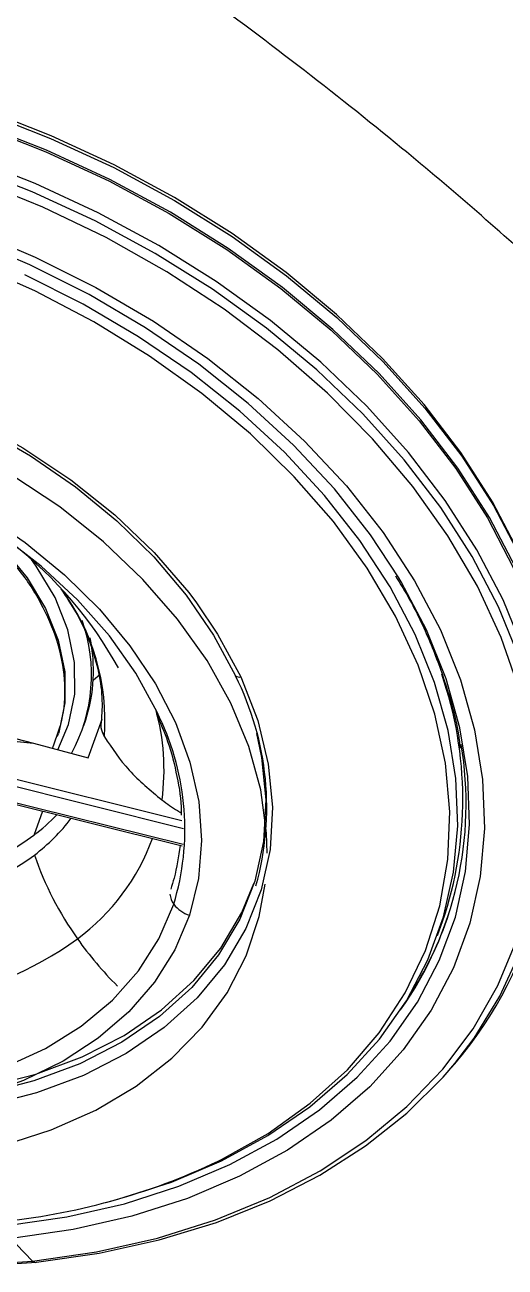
# Model space of a CAD drawing. Extents: x 400 to 501, y 484 to 634.
# Drawn here: x 430.755 to 431.846, y 579.776 to 582.597 of the extents above; entities that cross this region are included whole.
import ezdxf

# ---------------------------------------------------------------- set-up
doc = ezdxf.new("R2010")
doc.units = 0
doc.header["$MEASUREMENT"] = 0
doc.layers.add('DIM', color=3, linetype='Continuous')
doc.layers.add('GEOMETRY', color=3, linetype='Continuous', lineweight=25)

# ---------------------------------------------------------------- blocks, each defined once
blk = doc.blocks.new('2026 GRANDEE')
at = {"layer": 'GEOMETRY'}
for p, q in [((-19.5145, -15.7312), (-19.4985, -15.7179)), ((-20.016, -15.7816), (-19.6498, -15.8744)), ((-19.5357, -15.8346), (-19.5314, -15.8217)), ((-19.5261, -15.9078), (-19.4945, -15.8197)), ((-20.0034, -15.8381), (-19.6498, -15.8744)), ((-20.0611, -15.8637), (-19.3132, -16.0501)), ((-19.6498, -15.8744), (-19.5261, -15.9078)), ((-19.5953, -15.8582), (-19.5935, -15.8528)), ((-20.065, -15.8795), (-19.3092, -16.0678)), ((-20.0728, -15.9183), (-19.3123, -16.1078)), ((-19.3104, -16.1048), (-20.0723, -15.915)), ((-19.6295, -16.0288), (-19.6496, -16.0837)), ((-18.7324, -16.3114), (-18.7209, -16.279))]:
    blk.add_line(p, q, dxfattribs=at)
at = {"layer": 'GEOMETRY', "flags": 128}
for points in [[(-20.8276, -14.3064), (-20.6798, -14.296), (-20.5285, -14.2957), (-20.3748, -14.3055), (-20.2198, -14.3254), (-20.0649, -14.3552), (-19.911, -14.3947), (-19.7595, -14.4435), (-19.6114, -14.5014), (-19.468, -14.5678), (-19.3302, -14.6423), (-19.1991, -14.7242), (-19.0758, -14.8131), (-18.9611, -14.9081), (-18.856, -15.0086), (-18.7612, -15.1138), (-18.6775, -15.2229), (-18.6054, -15.3351), (-18.5457, -15.4495)], [(-18.4406, -15.9578), (-18.4391, -15.9014), (-18.4463, -15.7873), (-18.467, -15.6718), (-18.5009, -15.556), (-18.5478, -15.4406), (-18.6074, -15.3265), (-18.6792, -15.2147), (-18.7626, -15.1059), (-18.8571, -15.0011), (-18.9619, -14.9009), (-19.0762, -14.8061), (-19.1992, -14.7176), (-19.3298, -14.6359), (-19.4672, -14.5616), (-19.6102, -14.4954), (-19.7578, -14.4377), (-19.9088, -14.3891), (-20.0622, -14.3497), (-20.2167, -14.32), (-20.3711, -14.3002), (-20.5244, -14.2904), (-20.6752, -14.2907), (-20.8225, -14.3011)], [(-18.5546, -15.4764), (-18.6143, -15.362), (-18.6864, -15.2498), (-18.7701, -15.1407), (-18.8649, -15.0355), (-18.97, -14.935), (-19.0847, -14.84), (-19.208, -14.7511), (-19.339, -14.6692), (-19.4768, -14.5947), (-19.6203, -14.5283), (-19.7684, -14.4704), (-19.9199, -14.4216), (-20.0737, -14.3821), (-20.2287, -14.3523), (-20.3837, -14.3324), (-20.5374, -14.3226), (-20.6887, -14.3229), (-20.8365, -14.3333)], [(-18.4923, -15.8291), (-18.5026, -15.7806), (-18.5365, -15.6647), (-18.5834, -15.5493), (-18.643, -15.4352), (-18.7148, -15.3234), (-18.7983, -15.2146), (-18.8928, -15.1097), (-18.9976, -15.0095), (-19.1119, -14.9147), (-19.2349, -14.8262), (-19.3656, -14.7444), (-19.5029, -14.6702), (-19.646, -14.604), (-19.7936, -14.5463), (-19.9447, -14.4976), (-20.0981, -14.4582), (-20.2526, -14.4285), (-20.407, -14.4087), (-20.5603, -14.3989), (-20.7112, -14.3992), (-20.8585, -14.4096)], [(-18.6932, -16.6014), (-18.6491, -16.5438), (-18.5906, -16.449), (-18.5447, -16.3489)], [(-18.5474, -15.6796), (-18.5941, -15.5646), (-18.6535, -15.451), (-18.7251, -15.3395), (-18.8083, -15.2311), (-18.9024, -15.1266), (-19.0069, -15.0267), (-19.1208, -14.9323), (-19.2433, -14.844), (-19.3735, -14.7626), (-19.5104, -14.6886), (-19.653, -14.6226), (-19.8001, -14.5651), (-19.9506, -14.5166), (-20.1034, -14.4774), (-20.2574, -14.4478), (-20.4113, -14.4281), (-20.5641, -14.4183), (-20.7144, -14.4186), (-20.8612, -14.4289)], [(-21.8692, -15.9833), (-21.8021, -16.098), (-21.7225, -16.2099), (-21.6311, -16.3182), (-21.5286, -16.4218), (-21.4159, -16.5201), (-21.2939, -16.6121), (-21.1634, -16.6973), (-21.0257, -16.7748), (-20.8818, -16.844), (-20.7328, -16.9045), (-20.58, -16.9557), (-20.4246, -16.9971), (-20.2678, -17.0286), (-20.1109, -17.0497), (-19.9552, -17.0604), (-19.8019, -17.0605), (-19.6522, -17.0501)], [(-18.8204, -15.4994), (-18.885, -15.4012), (-18.9666, -15.2974), (-19.0593, -15.1977), (-19.1623, -15.103), (-19.2747, -15.014), (-19.3955, -14.9315), (-19.5237, -14.8562), (-19.6583, -14.7888), (-19.798, -14.7298), (-19.9417, -14.6798), (-20.0882, -14.6392), (-20.2361, -14.6082), (-20.3843, -14.5872), (-20.5315, -14.5764), (-20.6764, -14.5758), (-20.8178, -14.5855)], [(-19.4855, -16.9169), (-19.4586, -16.9098), (-19.3367, -16.8708), (-19.2228, -16.8225), (-19.1177, -16.7654), (-19.0225, -16.7), (-18.9379, -16.6267), (-18.8646, -16.5462), (-18.8033, -16.4593), (-18.7545, -16.3666), (-18.7186, -16.2689), (-18.6959, -16.1671), (-18.6866, -16.062), (-18.6908, -15.9546), (-18.7084, -15.8457), (-18.7393, -15.7364), (-18.7832, -15.6274), (-18.8399, -15.5198), (-18.9086, -15.4144), (-18.989, -15.3122), (-19.0803, -15.214), (-19.1817, -15.1207), (-19.2923, -15.0331), (-19.4113, -14.9519), (-19.5376, -14.8778), (-19.67, -14.8114)], [(-20.8062, -14.9917), (-20.7443, -14.9807), (-20.626, -14.9681), (-20.5036, -14.9658), (-20.3787, -14.9736), (-20.2527, -14.9916), (-20.127, -15.0195), (-20.0032, -15.057), (-19.8827, -15.1036), (-19.7669, -15.1589), (-19.6571, -15.2221), (-19.5547, -15.2926), (-19.4609, -15.3694), (-19.3767, -15.4517), (-19.3032, -15.5386), (-19.2411, -15.6289), (-19.1913, -15.7218)], [(-20.647, -14.9626), (-20.5654, -14.9589), (-20.4355, -14.9624), (-20.3037, -14.9769), (-20.1716, -15.0022), (-20.041, -15.0382), (-19.9135, -15.0842), (-19.7907, -15.1398), (-19.6741, -15.2042), (-19.5651, -15.2766), (-19.4653, -15.3561), (-19.3757, -15.4417), (-19.2976, -15.5324), (-19.2799, -15.5558)], [(-19.1197, -16.1242), (-19.1209, -16.0785), (-19.1339, -15.9805), (-19.1609, -15.8817), (-19.2018, -15.7834), (-19.2559, -15.6868), (-19.3228, -15.5928), (-19.4015, -15.5027), (-19.4912, -15.4175), (-19.5907, -15.3382), (-19.6991, -15.2657), (-19.8149, -15.2009), (-19.9368, -15.1446), (-20.0635, -15.0973)], [(-19.7666, -15.3523), (-19.669, -15.419), (-19.5799, -15.492), (-19.5002, -15.5704), (-19.4311, -15.6532), (-19.3734, -15.7394), (-19.3278, -15.8278), (-19.2949, -15.9174), (-19.275, -16.0071), (-19.2686, -16.0956), (-19.2755, -16.182), (-19.2958, -16.265)], [(-19.364, -15.8158), (-19.3695, -15.8037), (-19.4175, -15.7158), (-19.4779, -15.6306), (-19.5499, -15.5491), (-19.6324, -15.4725), (-19.7244, -15.4018), (-19.8246, -15.3379), (-19.9318, -15.2818), (-20.0443, -15.2341), (-20.1607, -15.1956), (-20.2795, -15.1667), (-20.399, -15.1478), (-20.5176, -15.1392), (-20.6337, -15.1411), (-20.7457, -15.1533), (-20.8521, -15.1757), (-20.9516, -15.208), (-21.0248, -15.2406)], [(-22.0186, -15.4502), (-22.0186, -15.4576), (-22.0114, -15.5714), (-21.9908, -15.6864), (-21.9571, -15.8019), (-21.9103, -15.9169), (-21.8509, -16.0306), (-21.7793, -16.142), (-21.6962, -16.2504), (-21.602, -16.3549), (-21.4976, -16.4548), (-21.3836, -16.5492), (-21.2611, -16.6375), (-21.1309, -16.7189), (-20.994, -16.7929), (-20.8515, -16.8589), (-20.7044, -16.9164), (-20.5538, -16.9649), (-20.401, -17.0041), (-20.247, -17.0337), (-20.0931, -17.0535), (-19.9404, -17.0632), (-19.79, -17.0629), (-19.6432, -17.0526)], [(-19.7165, -15.4352), (-19.6649, -15.4988), (-19.6228, -15.5689), (-19.594, -15.6407), (-19.5792, -15.7126), (-19.5788, -15.7831), (-19.5927, -15.8504), (-19.5935, -15.8528)], [(-19.595, -15.8892), (-19.5704, -15.8321), (-19.5562, -15.7632), (-19.5567, -15.6911), (-19.5718, -15.6175), (-19.6012, -15.544), (-19.6443, -15.4723), (-19.6549, -15.4578)], [(-19.7109, -16.9697), (-19.5743, -16.9498), (-19.4435, -16.92), (-19.3197, -16.8804), (-19.204, -16.8313), (-19.0974, -16.7733), (-19.0007, -16.7069), (-18.9147, -16.6324), (-18.8403, -16.5507), (-18.7781, -16.4624), (-18.7285, -16.3682), (-18.692, -16.2691), (-18.6689, -16.1657), (-18.6595, -16.059), (-18.6637, -15.9499), (-18.6816, -15.8393), (-18.713, -15.7282), (-18.7577, -15.6175), (-18.8152, -15.5082), (-18.8204, -15.4994)], [(-19.2799, -15.5558), (-19.2319, -15.6269), (-19.1795, -15.7241)], [(-19.7141, -16.6092), (-19.6231, -16.5674), (-19.5416, -16.5167), (-19.4709, -16.4578), (-19.4118, -16.3914), (-19.3651, -16.3185), (-19.3316, -16.2401)], [(-19.1795, -15.7241), (-19.1409, -15.8229), (-19.1168, -15.9218), (-19.1074, -16.0198), (-19.1127, -16.1155), (-19.1329, -16.2077), (-19.1675, -16.2954), (-19.2162, -16.3773), (-19.2783, -16.4525), (-19.3531, -16.5201), (-19.4396, -16.5791), (-19.5367, -16.6288), (-19.6433, -16.6686), (-19.758, -16.6981), (-19.8793, -16.7167)], [(-19.1435, -15.8528), (-19.132, -15.907), (-19.1227, -16.0033), (-19.128, -16.0974), (-19.1478, -16.1881), (-19.1818, -16.2743), (-19.2297, -16.3549), (-19.2908, -16.4288), (-19.3643, -16.4952), (-19.4494, -16.5532), (-19.5449, -16.6021), (-19.6497, -16.6413), (-19.7624, -16.6702), (-19.8816, -16.6886)], [(-20.61, -16.7436), (-20.4802, -16.7812), (-20.3487, -16.8087), (-20.2171, -16.8259), (-20.0868, -16.8324), (-19.9595, -16.8282), (-19.8366, -16.8133), (-19.7196, -16.788), (-19.6098, -16.7526), (-19.5085, -16.7073), (-19.4169, -16.6529), (-19.3362, -16.5898), (-19.2671, -16.5189), (-19.2106, -16.441), (-19.1673, -16.357), (-19.1377, -16.2679), (-19.1243, -16.1945)], [(-19.8766, -16.6732), (-19.7573, -16.6549), (-19.6446, -16.6259), (-19.5398, -16.5868), (-19.4443, -16.5379), (-19.3592, -16.4799), (-19.2857, -16.4135), (-19.2246, -16.3395), (-19.1767, -16.259), (-19.1494, -16.1933)], [(-19.2958, -16.265), (-19.3292, -16.3437), (-19.3753, -16.4171), (-19.4335, -16.4843), (-19.503, -16.5444), (-19.583, -16.5966), (-19.6725, -16.6403), (-19.7703, -16.6749), (-19.8753, -16.7001), (-19.9861, -16.7155), (-20.1012, -16.7209), (-20.2194, -16.7162), (-20.339, -16.7015), (-20.4586, -16.677), (-20.5766, -16.6429), (-20.6917, -16.5998), (-20.8022, -16.5481), (-20.9069, -16.4886), (-21.0045, -16.4219), (-21.0936, -16.3489), (-21.1733, -16.2705), (-21.194, -16.2474)], [(-19.6432, -17.0526), (-19.501, -17.0322), (-19.3645, -17.0021), (-19.2348, -16.9623), (-19.1128, -16.9132), (-18.9995, -16.8552), (-18.8957, -16.7888), (-18.8023, -16.7143), (-18.7199, -16.6324), (-18.6932, -16.6014)]]:
    blk.add_lwpolyline(points, dxfattribs=at)
at = {"layer": 'GEOMETRY', "color": 4, "flags": 128}
for points in [[(-20.8347, -14.3373), (-20.6873, -14.3269), (-20.5364, -14.3266), (-20.3832, -14.3364), (-20.2287, -14.3562), (-20.0742, -14.3859), (-19.9208, -14.4253), (-19.7697, -14.474), (-19.6221, -14.5317), (-19.4791, -14.5979), (-19.3417, -14.6721), (-19.211, -14.7539), (-19.0881, -14.8424), (-18.9737, -14.9372), (-18.8689, -15.0374), (-18.7744, -15.1423), (-18.691, -15.2511), (-18.6192, -15.3629), (-18.5596, -15.477)], [(-19.6522, -17.0501), (-19.5074, -17.0292), (-19.3687, -16.9981), (-19.237, -16.9569), (-19.1136, -16.9059), (-18.9994, -16.8457), (-18.8952, -16.7767), (-18.8021, -16.6994), (-18.7206, -16.6144), (-18.6515, -16.5226), (-18.5953, -16.4244), (-18.5524, -16.3209)], [(-18.547, -15.7522), (-18.5877, -15.6347), (-18.6418, -15.5181), (-18.7089, -15.4034), (-18.7885, -15.2914), (-18.8799, -15.1832), (-18.9823, -15.0795), (-19.0951, -14.9813), (-19.2171, -14.8892), (-19.3475, -14.8041), (-19.4853, -14.7266), (-19.6292, -14.6573), (-19.7782, -14.5969), (-19.931, -14.5457), (-20.0864, -14.5042), (-20.2432, -14.4728), (-20.4001, -14.4517), (-20.5558, -14.441), (-20.7091, -14.4409), (-20.8588, -14.4513)], [(-19.789, -14.7105), (-19.6463, -14.7708), (-19.5088, -14.8396), (-19.3778, -14.9165), (-19.2543, -15.0008), (-19.1395, -15.0917), (-19.0343, -15.1886), (-18.9396, -15.2904), (-18.8562, -15.3965), (-18.7848, -15.5058), (-18.726, -15.6175), (-18.6804, -15.7306), (-18.6484, -15.8441), (-18.6301, -15.957), (-18.6257, -16.0685), (-18.6354, -16.1775), (-18.659, -16.2832), (-18.6962, -16.3845), (-18.7469, -16.4807), (-18.8105, -16.5709), (-18.8865, -16.6544), (-18.9743, -16.7305), (-19.0731, -16.7984), (-19.1821, -16.8577), (-19.3003, -16.9078), (-19.4268, -16.9482), (-19.5604, -16.9787), (-19.7001, -16.999)], [(-19.2309, -16.8237), (-19.2229, -16.8198), (-19.117, -16.7603), (-19.0215, -16.692), (-18.9373, -16.6157), (-18.8652, -16.5319), (-18.8058, -16.4415), (-18.7597, -16.3453), (-18.7273, -16.2441), (-18.7088, -16.1389), (-18.7045, -16.0306), (-18.7144, -15.9201), (-18.7384, -15.8086), (-18.7763, -15.697), (-18.8277, -15.5862), (-18.8922, -15.4774), (-18.9691, -15.3715), (-19.0579, -15.2695), (-19.1576, -15.1722), (-19.2675, -15.0806), (-19.3864, -14.9955), (-19.5133, -14.9176), (-19.6471, -14.8477), (-19.7865, -14.7865)]]:
    blk.add_lwpolyline(points, dxfattribs=at)
at = {"layer": 'GEOMETRY'}
for centre, radius, start, end in [((-20.2725, -16.1555), 0.9322, 29.0048, 51.9943), ((-19.9881, -15.8231), 0.5002, 355.8043, 36.7582), ((-19.8896, -15.7198), 0.3712, 331.3743, 19.4345), ((-19.8794, -15.7099), 0.3655, 342.1853, 11.7952), ((-19.1825, -15.7087), 0.0158, 236.0623, 281.154), ((-19.7833, -16.02), 0.6629, 344.4024, 26.7387), ((-19.5403, -16.0015), 0.8652, 341.2907, 19.1261), ((-19.8673, -15.9349), 0.5136, 352.3476, 15.5148), ((-19.8936, -16.0696), 0.5873, 343.126, 25.6031), ((-19.3849, -16.0098), 0.9107, 317.7228, 11.4427), ((-19.4775, -16.012), 0.81, 324.691, 9.582), ((-19.9179, -15.7308), 0.4433, 307.2363, 316.3365), ((-19.9124, -15.7787), 0.4383, 307.0903, 322.5881), ((-20.0102, -15.5908), 0.6106, 279.5465, 306.1869), ((-19.8431, -15.9213), 0.4933, 306.403, 339.8859), ((-20.0176, -15.6228), 0.6262, 279.2782, 306.1629), ((-18.9391, -15.8839), 0.75, 199.0255, 215.4048), ((-19.2985, -16.2147), 0.0417, 183.564, 217.4775), ((-19.2743, -16.1961), 0.0722, 217.5195, 252.6576), ((-19.4668, -16.0098), 0.8008, 326.7203, 341.6607), ((-20.0045, -15.6949), 0.7714, 278.2616, 306.0699), ((-18.8996, -15.86), 0.796, 215.1578, 225.2959), ((-19.874, -15.4629), 1.5051, 275.4597, 295.2974), ((-19.1067, -16.4915), 0.7809, 220.5416, 225.6791), ((-19.646, -17.0452), 0.00791, 218.4244, 290.9832)]:
    blk.add_arc(centre, radius, start, end, dxfattribs=at)
at = {"layer": 'GEOMETRY', "ltscale": 16}
for points, knots in [([(-16.8763, -18.0406), (-16.8054, -18.0307), (-16.6635, -18.0107), (-16.4608, -17.964), (-16.287, -17.9034), (-16.1444, -17.8305), (-16.0312, -17.7514), (-15.9358, -17.6597), (-15.8601, -17.5569), (-15.8053, -17.4443), (-15.7713, -17.324), (-15.7568, -17.1983), (-15.7601, -17.0547), (-15.7854, -16.894), (-15.8357, -16.7177), (-15.9166, -16.5126), (-16.0365, -16.2808), (-16.2025, -16.0259), (-16.3951, -15.7779), (-16.6342, -15.5107), (-16.9232, -15.2275), (-17.2617, -14.9318), (-17.6421, -14.6297), (-18.066, -14.3228), (-18.5345, -14.0128), (-19.0195, -13.7162), (-19.5182, -13.4317), (-20.0704, -13.1347), (-20.6762, -12.8258), (-21.334, -12.505), (-21.9972, -12.1911), (-22.4417, -11.9856), (-22.664, -11.8829)], [0, 0, 0, 0, 0.020902, 0.0418582, 0.0628807, 0.0786729, 0.0944594, 0.1102111, 0.1259093, 0.1415875, 0.1572531, 0.1728962, 0.1885039, 0.2092532, 0.2300006, 0.2507677, 0.2819045, 0.3130119, 0.3441051, 0.3752187, 0.4167598, 0.4583697, 0.4999497, 0.5497847, 0.5996604, 0.6495613, 0.6993978, 0.7493139, 0.8118677, 0.8745148, 0.9372502, 1, 1, 1, 1]), ([(-18.4144, -17.3719), (-18.5586, -17.3693), (-18.847, -17.364), (-19.2824, -17.3438), (-19.7201, -17.3114), (-20.1118, -17.2657), (-20.4553, -17.2041), (-20.7477, -17.1294), (-21.0084, -17.0346), (-21.2329, -16.9256), (-21.4214, -16.8103), (-21.5924, -16.68), (-21.7606, -16.5218), (-21.918, -16.3352), (-22.059, -16.1227), (-22.1938, -15.8693), (-22.3137, -15.5758), (-22.4258, -15.2077), (-22.5107, -14.8038), (-22.5676, -14.3657), (-22.5759, -14.0776), (-22.5801, -13.9335)], [0, 0, 0, 0, 0.062446, 0.124945, 0.187308, 0.249767, 0.291526, 0.333167, 0.374716, 0.405947, 0.437184, 0.468407, 0.499619, 0.541309, 0.583045, 0.624776, 0.687329, 0.74995, 0.833391, 0.916662, 1, 1, 1, 1]), ([(-18.033, -18.1375), (-18.2036, -18.1336), (-18.5448, -18.1259), (-19.0606, -18.0999), (-19.5797, -18.0645), (-20.016, -18.0257), (-20.3669, -17.9848), (-20.6308, -17.9461), (-20.8937, -17.8937), (-21.1523, -17.8192), (-21.4018, -17.7181), (-21.6406, -17.5965), (-21.8695, -17.4617), (-22.1114, -17.3006), (-22.3571, -17.1076), (-22.5916, -16.8781), (-22.7897, -16.6342), (-22.9538, -16.3814), (-23.0886, -16.1241), (-23.2169, -15.8216), (-23.3287, -15.4748), (-23.4154, -15.0861), (-23.4712, -14.6987), (-23.4847, -14.4419), (-23.4914, -14.3133)], [0, 0, 0, 0, 0.062453, 0.124913, 0.187383, 0.249742, 0.280998, 0.31232, 0.343605, 0.374793, 0.405981, 0.437221, 0.46847, 0.499697, 0.541336, 0.583044, 0.624774, 0.666476, 0.708188, 0.749936, 0.812533, 0.875063, 0.937466, 1, 1, 1, 1])]:
    blk.add_open_spline(points, degree=3, knots=knots, dxfattribs=at)
at = {"layer": 'GEOMETRY', "color": 4}
blk.add_open_spline([(-17.4301, -17.1184), (-17.3985, -17.0706), (-17.3353, -16.975), (-17.2954, -16.8098), (-17.2924, -16.6375), (-17.326, -16.4422), (-17.3986, -16.2273), (-17.5099, -15.9961), (-17.6685, -15.7314), (-17.8839, -15.4368), (-18.1637, -15.1182), (-18.4745, -14.813), (-18.848, -14.4887), (-19.2885, -14.1511), (-19.7963, -13.8047), (-20.3238, -13.477), (-20.8688, -13.1676), (-21.4283, -12.875), (-21.8114, -12.6937), (-22.0032, -12.603)], degree=3, knots=[0, 0, 0, 0, 0.031543, 0.063132, 0.094641, 0.126041, 0.167822, 0.209402, 0.250953, 0.313288, 0.375547, 0.437853, 0.500285, 0.583537, 0.666681, 0.74995, 0.833109, 0.916463, 1, 1, 1, 1], dxfattribs=at)
at = {"layer": 'GEOMETRY'}
for points, knots in [([(-19.6063, -15.8844), (-19.5977, -15.8612), (-19.5793, -15.8121), (-19.5767, -15.7299), (-19.593, -15.6427), (-19.6313, -15.5559), (-19.6749, -15.487), (-19.7111, -15.4504), (-19.7219, -15.4394)], [0, 0, 0, 0, 0.16774, 0.355687, 0.543634, 0.731581, 0.919528, 1, 1, 1, 1]), ([(-18.828, -15.4945), (-18.8169, -15.5128), (-18.7853, -15.5644), (-18.7454, -15.6511), (-18.7087, -15.7534), (-18.6875, -15.8321), (-18.6822, -15.8759), (-18.681, -15.886)], [0, 0, 0, 0, 0.1425739, 0.402099, 0.6618668, 0.9220147, 1, 1, 1, 1]), ([(-19.582, -15.5333), (-19.5712, -15.5497), (-19.5462, -15.5878), (-19.5196, -15.6487), (-19.5005, -15.7143), (-19.4926, -15.7762), (-19.4955, -15.8148), (-19.4969, -15.833)], [0, 0, 0, 0, 0.161754, 0.375155, 0.589704, 0.806555, 1, 1, 1, 1]), ([(-19.4892, -15.8597), (-19.4923, -15.853), (-19.4984, -15.8397), (-19.4958, -15.8264), (-19.4945, -15.8197)], [0, 0, 0, 0, 0.499405, 1, 1, 1, 1]), ([(-19.371, -15.8078), (-19.3619, -15.8287), (-19.3412, -15.8763), (-19.3234, -15.9503), (-19.314, -16.0063), (-19.315, -16.0348), (-19.3151, -16.0379)], [0, 0, 0, 0, 0.269503, 0.613275, 0.958966, 1, 1, 1, 1]), ([(-19.4892, -15.8597), (-19.4719, -15.8859), (-19.4374, -15.9382), (-19.3846, -15.9816), (-19.3583, -16.0033)], [0, 0, 0, 0, 0.5004907, 1, 1, 1, 1]), ([(-19.3583, -16.0033), (-19.3469, -16.0116), (-19.3329, -16.0218), (-19.3177, -16.0309), (-19.315, -16.0325)], [0, 0, 0, 0, 0.818728, 1, 1, 1, 1]), ([(-19.3171, -16.1066), (-19.3208, -16.1316), (-19.3257, -16.1654), (-19.3359, -16.1976), (-19.3386, -16.206)], [0, 0, 0, 0, 0.738472, 1, 1, 1, 1])]:
    blk.add_open_spline(points, degree=3, knots=knots, dxfattribs=at)

msp = doc.modelspace()

# ---------------------------------------------------------------- block references
at = {"layer": 'DIM'}
msp.add_blockref('2026 GRANDEE', (450.4248, 596.8403), dxfattribs=at)

doc.saveas('drawing.dxf')
